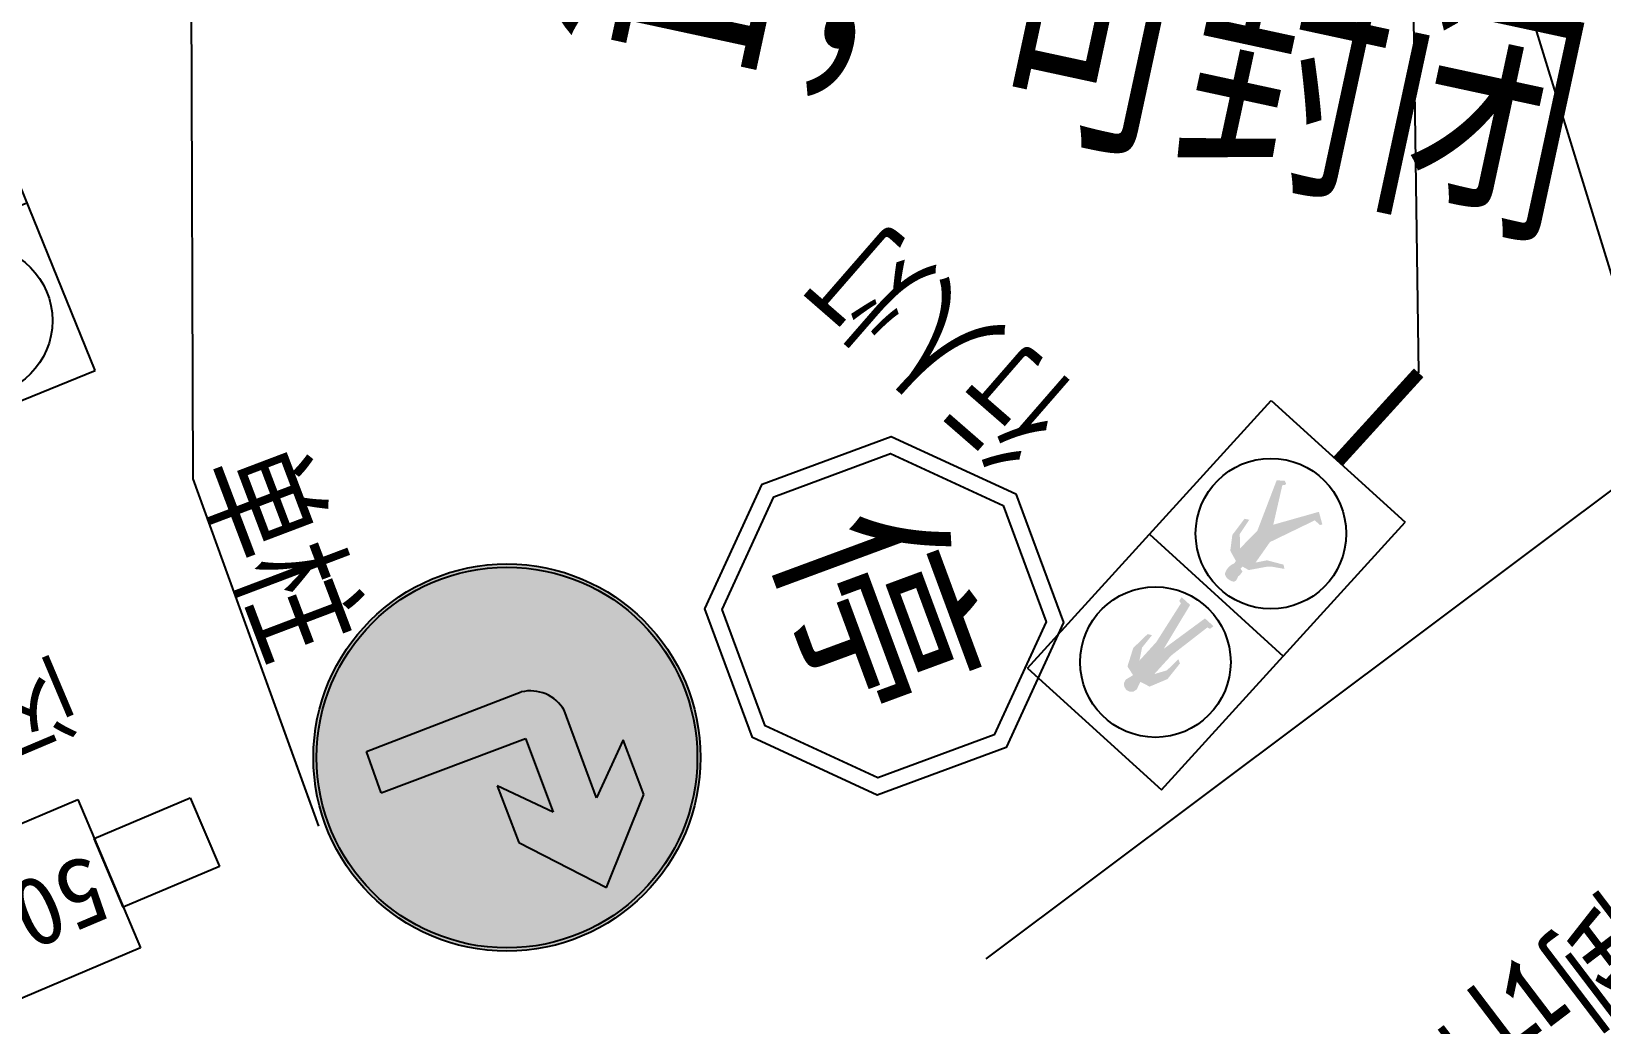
# Model space of a CAD drawing. Header units: millimetres. Extents: x 7233 to 195995, y 19522 to 226352.
# Drawn here: x 10239.53 to 10263.86, y 22359.72 to 22375.11 of the extents above; entities that cross this region are included whole.
import ezdxf

# ---------------------------------------------------------------- set-up
doc = ezdxf.new("R2010")
doc.units = ezdxf.units.MM
doc.linetypes.add('ACAD_ISO10W100', pattern=[18, 12, -3, 0, -3])
for name, color, linetype in [('@-交通信号', 7, 'Continuous'), ('@-交通标志', 7, 'Continuous'), ('@-监控设备', 7, 'Continuous'), ('@-道路名称', 7, 'Continuous'), ('AXIS', 2, 'Continuous')]:
    doc.layers.add(name, color=color, linetype=linetype)
doc.styles.add('HZTXT', font='', dxfattribs={"width": 0.7, "height": 0.2})
doc.styles.add('ST', font='', dxfattribs={"width": 0.8})
doc.styles.add('宋体', font='')
doc.styles.add('黑体', font='simhei.ttf')
doc.styles.get('HZTXT').set_extended_font_data('NSimSun')
doc.styles.get('ST').set_extended_font_data('NSimSun')
doc.styles.get('宋体').set_extended_font_data('SimSun')

# ---------------------------------------------------------------- blocks, each defined once
blk = doc.blocks.new('A$C3CD052C4')
at = {"layer": '@-交通信号'}
h = blk.add_hatch(color=256, dxfattribs=at)
h.paths.add_polyline_path([(0.1983859571773792, 4.356085207038632), (0.3037263108562911, 4.182178008431947), (0.3200045453995699, 3.934058719638415), (0.3810483660345199, 3.966599105235218), (0.4013966001366498, 4.275731142948644), (0.2752394003473455, 4.548255585470542), (0.1207051664969185, 4.589344146314033), (0.1368730835529277, 4.649943680897195), (0.157221317771473, 4.715024181221452), (0.1409426421305398, 4.776036930097689), (0.1002470557141351, 4.8142541802099), (0.04286595714802388, 4.829918102943338), (-0.01451514147629496, 4.814254180208081), (-0.05521072783449199, 4.77603693009587), (-0.07148940341721755, 4.715024181205081), (-0.05114116919867229, 4.649943680909928), (-0.03497325220087077, 4.589344146312214), (-0.1895074860512977, 4.548255585452353), (-0.3156646858988097, 4.275731142926816), (-0.2953164516802644, 3.966599105244313), (-0.2342726311035221, 3.934058719632958), (-0.2179943965602433, 4.182178008441042), (-0.1126540429395391, 4.356085207034994), (-0.1126540428813314, 3.967285207005261), (-0.2342726310889702, 3.267445207033234), (-0.279085850372212, 3.25705659617779), (-0.2912468931463081, 3.189701124136263), (-0.1126540429249872, 3.189685207004004), (0.04286595720623154, 3.967285207021632), (0.1983859571919311, 3.189685207022194), (0.3769788072968367, 3.18970112414172), (0.3648177647555713, 3.257056596183247), (0.3200045454141218, 3.267445207024139), (0.1983859571773792, 3.967285207023451)])
h.paths.add_polyline_path([(-0.06118429476919118, 1.636378291499568), (-0.3482229192304658, 0.9205713478113466), (-0.4579572204529541, 0.9188305799580121), (-0.4771172687906073, 0.8874937784821668), (-0.3065058634529123, 0.7793136970540218), (0.08171556417073589, 1.403055258662789), (0.3901159533270402, 0.8554683633010427), (0.3610900809726445, 0.822830726599932), (0.3647185906738741, 0.7974457475393137), (0.4082571785402251, 0.7793136970467458), (0.506219883376616, 0.8590945566884329), (0.2014475629403023, 1.638771373256532), (0.2159607196663273, 2.019543891745343), (0.3683466593938647, 1.85998217249653), (0.408250562948524, 1.595980882662843), (0.4737198686198099, 1.636111189556686), (0.4445396291994257, 1.94701568977689), (0.3030383364821319, 2.150094438551605), (0.1325111714249942, 2.208116783383957), (0.1252545931201894, 2.251633812893488, 0.2072279350689316), (0.1346140927344095, 2.450030692549262, 0.0711061981058181), (0.1193633821385447, 2.472137523831407, 0.0975891202728249), (0.1034852991870139, 2.48372346323049, 0.0222332267681968), (0.08456203251262195, 2.491531811232562, 0.0407986121601978), (0.07378418094594963, 2.494460636444273, 0.0459787038497324), (0.04555813709157519, 2.49706172911101, 0.0363583218134128), (0.009835170960286632, 2.494460636444273, 0.02830864803348), (-0.00935821476741694, 2.490530535462312, 0.0246906909628924), (-0.03075985630857758, 2.483723463228671, 0.079384576499933), (-0.05583795587881468, 2.469505774046411, 0.1243502617140169), (-0.06706480044522323, 2.454712290782481, 0.0811445592898371), (-0.07183741006883793, 2.435193731856998, 0.0695555518301039), (-0.0704105976910796, 2.411836468469119, 0.0047304574096672), (-0.06829578496399336, 2.401883111553616, 0.0090106909384495), (-0.06704230702598579, 2.39668994594831, 0.057141586892112), (-0.06096273110597394, 2.380969756777631, -0.0682413411958788), (-0.05615765994298272, 2.367678773531225, -0.1243534000053011), (-0.05688904688577168, 2.34781299745373, 0.0894556629479959), (-0.05978576498455368, 2.320536050174269, 0.0148189027599731), (-0.05776430989499204, 2.300840494513977, -0.0224194918720017), (-0.05592311613145284, 2.279750535453786, 0.0428473774026392), (-0.05615765994298272, 2.26976586341334, 0.1828745618122536), (-0.05377668564324267, 2.264489678782411, 0.101618928131842), (-0.04527257199515589, 2.258886470561265, 0.0299215739039949), (-0.001733984012389556, 2.249434136931086), (-0.001733984012389556, 2.204490589996567), (-0.1098946226702537, 2.1785597586113), (-0.1807460487616481, 2.085614511275708), (-0.2914515398006188, 1.939557423202132), (-0.3313056047336431, 1.904149619640521), (-0.5062198836385505, 1.793500335124918), (-0.4530814243044006, 1.753666386819532), (-0.2629672755283536, 1.852729243923022), (-0.2161719821888255, 1.877593834708023), (-0.1098946225974942, 2.021437714965941)])
for p, q in [((-1.402307950018439, 5.60923179994461), (-1.402307949960232, -1.2732925824821e-11)), ((1.402307949902024, 5.609231799970075), (-1.402307950018439, 5.60923179994461)), ((1.402307949902024, 5.609231799970075), (1.402307949960232, 1.2732925824821e-11)), ((1.402307949989336, 2.804615899991404), (-1.402307950047543, 2.804615899995042)), ((1.402307949960232, 1.2732925824821e-11), (-1.402307949960232, -1.2732925824821e-11))]:
    blk.add_line(p, q, dxfattribs=at)
at = {"layer": '@-交通信号', "color": 1}
blk.add_circle((-1.01863406598568e-10, 4.206923849938903), 1.166399999991831, dxfattribs=at)
at = {"layer": '@-交通信号', "color": 3}
blk.add_circle((0.01579213106015231, 1.529717030643951), 1.166399999991831, dxfattribs=at)
blk = doc.blocks.new('A$C4F5065A2')
at = {"layer": '@-交通标志', "color": 1}
for points in [[(57.87978992587887, 197.613970463397), (139.7341770728235, 197.613970463397), (197.6139692942379, 139.7341782419535), (197.6139692942379, 57.8797910950525), (139.7341770728235, -1.1263909983e-06), (57.87978992587887, -1.1263909983e-06), (-2.2955355234e-06, 57.8797910950525), (-2.2955355234e-06, 139.7341782419535)], [(61.80538213893306, 188.1367525022797), (135.8085848597693, 188.1367525022797), (188.1367513331352, 135.8085860288847), (188.1367513331352, 61.80538330810668), (135.8085848597693, 9.477216834711724), (61.80538213893306, 9.477216834711724), (9.477215665567199, 61.80538330810668), (9.477215665567199, 135.8085860288993)]]:
    blk.add_lwpolyline(points, close=True, dxfattribs=at)
at = {"layer": '@-交通标志', "color": 7, "style": '黑体'}
blk.add_text('停', height=87.15147673553517, dxfattribs=at).set_placement((34.42126248020213, 53.70877413780545))
blk = doc.blocks.new('A$C5B26788E')
at = {"layer": '@-交通标志'}
h = blk.add_hatch(color=7, dxfattribs=at)
edge = h.paths.add_edge_path(flags=0)
edge.add_arc((2.999999796855263, 3.000000271405952), 2.949999999991716, 90.84636873261128, 450.8463687326113)
edge = h.paths.add_edge_path(flags=0)
edge.add_arc((2.999999796855263, 3.000000271405952), 2.999999999991576, 90.84636873261128, 450.8463687326113)
h = blk.add_hatch(color=5, dxfattribs=at)
edge = h.paths.add_edge_path(flags=0)
edge.add_arc((2.999999796855263, 3.000000271405952), 2.949999999991716, 90.84636873261128, 450.8463687326113)
h = blk.add_hatch(color=256, dxfattribs=at)
edge = h.paths.add_edge_path()
edge.add_line((2.612671546783531, 4.038649704640193), (3.291072596941376, 3.360147339068135))
edge.add_line((3.291072596941376, 3.360147339068135), (3.27715350408107, 4.302345767066072))
edge.add_line((3.27715350408107, 4.302345767066072), (2.233570009222603, 5.417407731405547))
edge.add_line((2.233570009222603, 5.417407731405547), (1.201065784931416, 4.258376001560464))
edge.add_line((1.201065784931416, 4.258376001560464), (1.214423316283501, 3.354190277668749))
edge.add_line((1.214423316283501, 3.354190277668749), (1.908234947753954, 4.056027012424238))
edge.add_line((1.908234947753954, 4.056027012424238), (1.918730165445595, 2.612627817876273))
edge.add_ellipse((2.511213884863537, 2.718129018754553), major_axis=(-0.4255393412829754, 0.4255393412829755), ratio=0.9999999999552934, start_angle=55.09660470038499, end_angle=128.8823370456881)
edge.add_line((2.447079325400409, 2.119752698175944), (5.018493077426683, 2.173511002076339))
edge.add_line((5.018493077426683, 2.173511002076339), (5.022123559494503, 2.854593070325791))
edge.add_line((5.022123559494503, 2.854593070325791), (2.630685520518455, 2.819264367657524))
edge.add_line((2.630685520518455, 2.819264367657524), (2.612671546783531, 4.038649704640193))
at = {"layer": '@-交通标志', "color": 7}
for p, q in [((2.233570009222603, 5.417407731405547), (1.201065784931416, 4.258376001560464)), ((3.27715350408107, 4.302345767066072), (2.233570009222603, 5.417407731405547)), ((1.201065784931416, 4.258376001560464), (1.214423316283501, 3.354190277668749)), ((3.291072596941376, 3.360147339068135), (3.27715350408107, 4.302345767066072)), ((1.214423316283501, 3.354190277668749), (1.908234947753954, 4.056027012424238)), ((1.908234947753954, 4.056027012424238), (1.918730165445595, 2.612627817876273)), ((2.612671546783531, 4.038649704640193), (3.291072596941376, 3.360147339068135)), ((2.630685520518455, 2.819264367657524), (2.612671546783531, 4.038649704640193)), ((5.022123559494503, 2.854593070325791), (2.630685520518455, 2.819264367657524)), ((5.022123559494503, 2.854593070325791), (5.018493077426683, 2.173511002076339)), ((5.018493077426683, 2.173511002076339), (2.447079325400409, 2.119752698175944))]:
    blk.add_line(p, q, dxfattribs=at)
at = {"layer": '@-交通标志'}
blk.add_circle((2.999999796855263, 3.000000271405952), 2.999999999991576, dxfattribs=at)
at = {"layer": '@-交通标志', "color": 5}
blk.add_circle((2.999999796855263, 3.000000271405952), 2.949999999991716, dxfattribs=at)
at = {"layer": '@-交通标志', "color": 7}
blk.add_ellipse((2.511213884863537, 2.718129018754553), major_axis=(-0.4255393412829754, 0.4255393412829755), ratio=0.9999999999552934, start_param=0.9616171586915021, end_param=2.249421129112319, dxfattribs=at)
blk = doc.blocks.new('A$C2DB36726')
at = {"layer": '@-交通信号', "color": 0}
for p, q in [((0.2707398048805771, 19.10640261614753), (0.9259002011531264, 19.10640261593107)), ((0.2707398048805771, 19.10640261614753), (0.2707398046186427, 18.35591820855552)), ((0.9253979073982918, 19.10640261590197), (0.2712420986790676, 19.10640261612934)), ((0.9253979073982918, 19.10640261590197), (0.2712420986790676, 19.10640261612934)), ((0.2712420986790676, 19.10640261612934), (0.2712420986790676, 19.10640261612934)), ((0.2712420986790676, 19.10640261612934), (0.2712420986790676, 19.10640261612934)), ((0.2712420986790676, 19.10640261612934), (0.2712420986790676, 19.10640261612934)), ((0.9259002011094708, 18.92063621809211), (0.2707398048369214, 18.92063621830857)), ((-0.3209045677649556, 18.30859194169352), (-0.9192245643789648, 18.24877299190848)), ((-0.3209045677649556, 18.30859194169352), (-0.1713245685823495, 18.30859194162804)), ((-0.1713245686114533, 18.32354994156594), (-0.0226563893957064, 18.32354994148591)), ((-0.1713245686114533, 18.32354994156594), (-0.1713245688588358, 17.57564994580025)), ((-0.0969904790108558, 18.32354994152592), (-0.0969904792582384, 17.57564994576023)), ((-0.0226563893957064, 18.32354994148591), (0.5983200027985732, 18.39205774797847)), ((-0.0226563893957064, 18.32354994148591), (-0.0226563896867447, 17.57564994576751)), ((0.5983200027985732, 18.39205774797847), (0.5983200024638791, 17.36515759836948)), ((-0.1713245686696609, 18.187432142342), (-4.513443640476908, 18.15070427520186)), ((-0.9192245643789648, 18.24877299190848), (-0.9192245643935166, 18.18368659783846)), ((-0.919224564480828, 17.97338742789361), (-0.919224564509932, 17.92581245998372)), ((-0.919224564480828, 17.97338742789361), (-0.1713245687133167, 17.97338742760803)), ((-0.919224564509932, 17.92581245998372), (-0.1713245687133167, 17.92581245971087)), ((-4.513443640593323, 17.74367269070717), (-0.1713245688006282, 17.71176774502237)), ((-0.9192245645681396, 17.65042689591973), (-0.9192245645390356, 17.71551328999158)), ((-0.3209045680123381, 17.59060794576908), (-0.9192245645681396, 17.65042689591973)), ((-0.3209045680123381, 17.59060794576908), (-0.171324568829732, 17.59060794569086)), ((-0.1713245688588358, 17.57564994580025), (-0.0226563896867447, 17.57564994576751)), ((0.271242098082439, 17.3651575985059), (-0.0226563896867447, 17.57564994576751)), ((0.271242098082439, 17.3651575985059), (0.5983200024638791, 17.36515759836948)), ((0.7613621964701452, 2.347801022608109), (0.2707397992198821, 2.347801022780913)), ((0.7593641026905971, 2.348681556273731), (0.2737369399110321, 2.348681556437441)), ((0.9229030548449372, 2.3486815562228), (0.2737369399110321, 2.348681556437441)), ((0.0299159998976393, 0.2393280113028595), (0.1809917992650298, 0.907442772973809)), ((0.2707397987396689, 0.907442772957438), (0.1809917992650298, 0.907442772973809)), ((0.574532512924634, 0.9074427728555748), (0.5745325126481476, 0.0897480119783723)), ((0.574532512924634, 0.9074427728555748), (0.6221074808272534, 0.9074427728428418)), ((0.6221074808272534, 0.9074427728428418), (0.6221074806089746, 0.0897480119328975)), ((0.9259001950122184, 0.9074427727409784), (1.015648194545065, 0.9074427726773135)), ((1.166723993461346, 0.2393280109045008), (1.015648194545065, 0.9074427726773135)), ((4.36557e-11, 0.0897480121329864), (1.196639993213466, 0.0897480117782834)), ((4.36557e-11, 0.0897480121329864), (0, 0)), ((0, 0), (1.196639993213466, -4.129106e-10)), ((0.0299159998976393, 0.2393280113028595), (0.0299159998685354, 0.0897480121311674)), ((1.166723993461346, 0.2393280109045008), (1.166723993388586, 0.0897480117801024)), ((1.196639993213466, 0.0897480117782834), (1.196639993213466, -4.129106e-10))]:
    blk.add_line(p, q, dxfattribs=at)
at = {"layer": '@-交通信号', "color": 7}
for p, q in [((0.9259002011531264, 19.10640261593107), (0.9259001947939396, 0.0897480118292151)), ((0.2707398042985005, 17.36551734515706), (0.2707397984631825, 0.0897480120820547))]:
    blk.add_line(p, q, dxfattribs=at)
at = {"layer": '@-交通信号'}
for p, q in [((-12.1218710076937, 18.12840390377459), (-15.8343094830343, 18.11798026906035)), ((-4.513443640476908, 18.15070427520186), (-12.1218710076937, 18.12840390377459)), ((-15.83430948319437, 17.77209954725003), (-12.12187100781011, 17.76304469104434)), ((-12.12187100781011, 17.76304469104434), (-4.513443640593323, 17.74367269070717))]:
    blk.add_line(p, q, dxfattribs=at)
blk.add_lwpolyline([(-15.8343094830343, 18.11798026906035), (-15.83430948319437, 17.77209954725003)], dxfattribs=at)
at = {"layer": '@-交通信号', "color": 7, "const_width": 0.5983199966045227}
blk.add_lwpolyline([(0.9259001963218906, 4.741081008987748), (0.2707398000493413, 4.741081009204208)], dxfattribs=at)
at = {"layer": '@-交通信号', "color": 0, "const_width": 0.5983199966045227}
for points in [[(0.9259001959435408, 3.544441015752454), (0.2707397996564396, 3.544441015970733)], [(0.9259001955069834, 2.347801022577186), (0.270739799234434, 2.347801022793646)], [(0.9259001951286336, 1.151161029341892), (0.2707397988415323, 1.151161029558352)]]:
    blk.add_lwpolyline(points, dxfattribs=at)
at = {"layer": '@-交通信号', "color": 0}
blk.add_solid([(0.0347330058575608, 11.52532118873387), (0.0347330059303204, 11.64498518801702), (0.3937250038725324, 11.58515318823447)], dxfattribs=at)
blk = doc.blocks.new('A$C7B111818')
at = {"layer": '@-监控设备', "linetype": 'ByBlock', "lineweight": 20}
for p, q in [((0.3557280376553535, 16.72901467001065), (0.3510674685239792, 16.07184614287689)), ((0.3557280376553535, 16.72901467001065), (0.9294252246618271, 16.72494607232511)), ((0.9289853870868682, 16.72494919179007), (0.3561678752303123, 16.72901155101135)), ((0.9289853870868682, 16.72494919179007), (0.3561678752303123, 16.72901155101135)), ((0.3561678752303123, 16.72901155101135), (0.3561678752303123, 16.72901155101135)), ((0.3561678752303123, 16.72901155101135), (0.3561678752303123, 16.72901155101135)), ((0.3561678752303123, 16.72901155101135), (0.3561678752303123, 16.72901155101135)), ((0.9294252246618271, 16.72494607232511), (0.8113303035497665, 0.0728387534618378)), ((0.9282715991139412, 16.56227802904323), (0.3545744121074676, 16.56634662672877)), ((-0.691601075232029, 15.98541322723031), (-0.6920052692294121, 15.92841973202303)), ((-0.1673052236437797, 16.03407862316817), (-0.691601075232029, 15.98541322723031)), ((-0.1673052236437797, 16.03407862316817), (-0.0363241359591484, 16.03314971923828)), ((-0.036231242120266, 16.0462478287518), (-0.0408757627010346, 15.3913423656486)), ((-0.036231242120266, 16.0462478287518), (0.0939514040946961, 16.04532458772883)), ((0.0288600772619248, 16.04578620800748), (0.0242155641317368, 15.39088074490428)), ((0.0939514040946961, 16.04532458772883), (0.0893068909645081, 15.39041912462562)), ((0.0939514040946961, 16.04532458772883), (0.6381404921412468, 16.10145776206627)), ((0.6381404921412468, 16.10145776206627), (0.6317633613944054, 15.20224326569587)), ((-10.50204826891422, 15.94958024891093), (-13.7529436647892, 15.96350723179057)), ((-3.83952085673809, 15.92185884201899), (-10.50204826891422, 15.94958024891093)), ((-0.03707654774189, 15.9270550343208), (-3.83952085673809, 15.92185884201899)), ((-13.75509161502123, 15.66063361801207), (-10.50431717932224, 15.62965011643246)), ((-10.50431717932224, 15.62965011643246), (-3.842048555612564, 15.56543791713193)), ((-3.842048555612564, 15.56543791713193), (-0.0400304570794106, 15.51053515961394)), ((-0.6933112442493439, 15.74426934262737), (-0.6936066895723343, 15.70260988734662)), ((-0.6936066895723343, 15.70260988734662), (-0.0387012213468552, 15.69796536955982)), ((-0.6933112442493439, 15.74426934262737), (-0.0384057834744454, 15.73962482484057)), ((-0.6953168511390686, 15.46146600274369), (-0.6949126645922661, 15.51845949795097)), ((-0.171763963997364, 15.40536937816068), (-0.6953168511390686, 15.46146600274369)), ((-0.171763963997364, 15.40536937816068), (-0.0407828688621521, 15.40444047469646)), ((-0.0408757627010346, 15.3913423656486), (0.0893068909645081, 15.39041912462562)), ((0.3453546091914177, 15.20427444484085), (0.0893068909645081, 15.39041912462562)), ((0.344917006790638, 15.20459257997572), (0.237633116543293, 0.0769073511473835)), ((0.3453546091914177, 15.20427444484085), (0.6317633613944054, 15.20224326569587)), ((0.6812737882137299, 2.051145293284207), (0.2516558021306992, 2.054192096926271)), ((0.67952960729599, 2.051928748842328), (0.2542857453227043, 2.054944531992077)), ((0.8227339833974838, 2.050913159269839), (0.2542857453227043, 2.054944531992077)), ((0.0276824608445168, 0.2093839785084128), (0.1641224101185799, 0.7934865802526474)), ((0.242711067199707, 0.7929292381741107), (0.1641224101185799, 0.7934865802526474)), ((0.5087299346923829, 0.7910426612943411), (0.5036519840359688, 0.0750207742676139)), ((0.5087299346923829, 0.7910426612943411), (0.5503893867135048, 0.7907472169026734)), ((0.5503893867135048, 0.7907472169026734), (0.5453114360570908, 0.0747253303416073)), ((0.8164082542061805, 0.788860640488565), (0.8949969112873077, 0.7883032984100283)), ((1.023138768970966, 0.2023243112489581), (0.8949969112873077, 0.7883032984100283)), ((0.0005573406815529, 0.0785886663943529), (0, 0)), ((0, 0), (1.047848738729953, -0.0074312286451459)), ((0.0005573406815529, 0.0785886663943529), (1.048406079411506, 0.0711574382148683)), ((0.0276824608445168, 0.2093839785084128), (0.0267535597085953, 0.0784028857015073)), ((1.023138768970966, 0.2023243112489581), (1.022209860384464, 0.0713432189077139)), ((1.048406079411506, 0.0711574382148683), (1.047848738729953, -0.0074312286451459))]:
    blk.add_line(p, q, dxfattribs=at)
at = {"layer": '@-监控设备', "linetype": 'ByBlock', "lineweight": 20, "flags": 128}
blk.add_lwpolyline([(-13.75509161502123, 15.66063361801207), (-13.7529436647892, 15.96350723179057)], dxfattribs=at)
at = {"layer": '@-监控设备', "linetype": 'ByBlock', "lineweight": 20, "const_width": 0.5239375458090634}
for points in [[(0.8402154445648193, 4.145820981822907), (0.2665182650089264, 4.149889579508453)], [(0.8327842205762863, 3.097972240764647), (0.2590870335698128, 3.102040838450193)], [(0.8253529891371726, 2.050123499240726), (0.2516558021306992, 2.054192096926271)], [(0.8179217651486396, 1.002274758182466), (0.2442245781421661, 1.006343355868011)]]:
    blk.add_lwpolyline(points, dxfattribs=at)
at = {"layer": '@-监控设备', "linetype": 'ByBlock', "lineweight": 20}
blk.add_solid([(0.1019874215126038, 10.09203708684072), (0.1027305424213409, 10.19682196062058), (0.4167136028409005, 10.14220015518367)], dxfattribs=at)
blk = doc.blocks.new('A$C498D7EB7')
at = {"layer": '@-监控设备', "linetype": 'Continuous', "ltscale": 2}
for p, q in [((0.7415846477088053, 5.36149666131314), (0.7415846477088053, 7.184442618558023)), ((0.7415846477088053, 7.184442618558023), (2.042977379082003, 7.184442618558023)), ((2.042977379082003, 7.184442618558023), (2.042977379082003, 5.36149666131314)), ((-1.160660759e-07, 0.0078386471213889), (-1.160660759e-07, 5.36149666131314)), ((-1.160660759e-07, 5.36149666131314), (2.816981893687625, 5.36149666131314)), ((2.042977379082003, 5.36149666131314), (0.7415846477088053, 5.36149666131314)), ((2.816981893687625, 5.36149666131314), (2.816981893687625, 0.0078386471213889)), ((2.816981893687625, 0.0078386471213889), (-1.160660759e-07, 0.0078386471213889))]:
    blk.add_line(p, q, dxfattribs=at)
at = {"layer": '@-监控设备', "style": '黑体'}
blk.add_text('500万C', height=1.199999999254941, rotation=270, dxfattribs=at).set_placement((0.9469450151955244, 5.192262233047586))
blk = doc.blocks.new('A$C553501C0')
at = {"layer": '@-监控设备', "linetype": 'Continuous', "ltscale": 2}
for p, q in [((1.248616775905247, 2.179265553046207), (1.248616775905247, 3.853216994975809)), ((0.4990495725214715, 1.929244220762484), (-0.363217226069537, 3.271895192718147)), ((1.998183979303576, 1.929244220762484), (2.860450777894584, 3.271895192718147)), ((1.998183979303576, 1.929244220762484), (2.76721592870308, 3.126717549779641)), ((0, 0), (0, 0.9306487751564418)), ((2.497233551810495, 0), (2.497233551810495, 0.9306487751564418)), ((0, 0), (2.497233551810495, 0))]:
    blk.add_line(p, q, dxfattribs=at)
for centre, major_axis, ratio, start_param, end_param in [((1.198030600527999, 2.092562685842494), (-1.108430419506384, 1.108430419506384), 0.9999999999054189, 4.005147303581881, 7.088453396431974), ((1.248616775905247, 0.9306487751564418), (0.8829053893494505, 0.8829053893494505), 0.9999999999946532, 5.497787143779464, 8.639379797369259)]:
    blk.add_ellipse(centre, major_axis=major_axis, ratio=ratio, start_param=start_param, end_param=end_param, dxfattribs=at)
at = {"layer": '@-监控设备', "style": '黑体'}
blk.add_text('闪光灯D', height=1.063791053670161, rotation=270, dxfattribs=at).set_placement((3.061033425809, 5.377097261658491))
blk = doc.blocks.new('A$C0EA21B18')
at = {"layer": '@-交通信号', "rotation": 359.9999999084945}
blk.add_blockref('A$C2DB36726', (3.11203766614e-05, 0), dxfattribs=at)
at = {"layer": '@-监控设备', "xscale": 0.886492545279907, "yscale": 0.8864925452708121, "zscale": 0.8864925452717104}
blk.add_blockref('A$C498D7EB7', (-9.165723504833297, 18.17365758760934), dxfattribs=at)
at = {"layer": '@-监控设备'}
for p in [(-14.34991458637523, 18.12111123866634), (-5.473941509466385, 18.14788896445134)]:
    blk.add_blockref('A$C553501C0', p, dxfattribs=at)
at = {"layer": '@-监控设备', "xscale": 1.141956346736566, "yscale": 1.141956346740698, "zscale": 1.141956346739396, "rotation": 0.4063274448761323}
blk.add_blockref('A$C7B111818', (3.62188875442e-05, 0), dxfattribs=at)

msp = doc.modelspace()

# ---------------------------------------------------------------- linework, layer by layer
at = {"layer": '@-交通信号', "linetype": 'Continuous'}
msp.add_line((10255.21084573122, 22399.99006316564), (10264.84771765344, 22368.62272857366), dxfattribs=at)
at = {"layer": '@-交通信号', "linetype": 'Continuous', "lineweight": -3}
msp.add_line((10260.67328759855, 22394.30398724533, -31.0774134396799), (10261.02842782647, 22369.81707549759), dxfattribs=at)
at = {"layer": '@-交通信号'}
msp.add_line((10265.20887461625, 22368.89471827747), (10254.32193252194, 22360.73749174604), dxfattribs=at)
at = {"layer": '@-交通信号', "const_width": 0.2, "flags": 128}
msp.add_lwpolyline([(10259.78056154773, 22368.44588514461), (10261.02842782647, 22369.81707549759)], dxfattribs=at)
at = {"layer": '@-交通标志'}
for p, q in [((10241.94105310432, 22395.96651058407, -30.27763910652948), (10242.03328927381, 22368.17457759217)), ((10242.03328927376, 22368.1745775894), (10243.84769264245, 22363.14783780387))]:
    msp.add_line(p, q, dxfattribs=at)
msp.add_lwpolyline([(10242.03328927381, 22368.17457759217), (10243.97711404138, 22362.78928043948)], dxfattribs=at)
at = {"layer": 'AXIS', "color": 5, "linetype": 'ACAD_ISO10W100', "ltscale": 0.6}
for centre, radius, start in [((10594.25937343062, 22653.14438689586, 3.54891667e-08), 408.9999999999966, 192.6662331165569), ((10594.25937343065, 22653.14438689586, 3.54891667e-08), 409.0000000000257, 199.4804699455849)]:
    msp.add_arc(centre, radius, start, 228.6211008724932, dxfattribs=at)

# ---------------------------------------------------------------- block references
at = {"layer": '@-交通信号'}
for p, rotation in [((10237.10578543531, 22374.52288333499), 202.1271460913396), ((10259.78056154773, 22368.44588514461), 137.6959072189224)]:
    msp.add_blockref('A$C3CD052C4', p, dxfattribs=dict(at, rotation=rotation))
at = {"layer": '@-交通标志', "xscale": 0.02600000002001648, "yscale": 0.02600000002001648, "zscale": 0.02600000002001648, "rotation": 290.2942048667572}
msp.add_blockref('A$C4F5065A2', (10249.44425327703, 22367.57160294226, -394.617), dxfattribs=at)
at = {"layer": '@-交通标志', "rotation": 199.8470644035273}
msp.add_blockref('A$C5B26788E', (10248.70319609807, 22367.69598288629, -394.617), dxfattribs=at)
at = {"layer": '@-监控设备', "rotation": 292.9355843429063}
msp.add_blockref('A$C0EA21B18', (10222.70627569812, 22345.82988186427), dxfattribs=at)

# ---------------------------------------------------------------- texts
at = {"layer": '@-交通信号', "style": '宋体', "width": 0.7}
msp.add_text('行人灯', height=1.499999999999999, rotation=138.9649746765667, dxfattribs=at).set_placement((10255.71519214686, 22369.40017645584))
at = {"layer": '@-交通信号', "insert": (10272.15254195427, 22356.62855249547), "char_height": 1.499999999999998, "width": 16.88039950326527, "attachment_point": 1, "rotation": 217.25597512393745, "style": 'ST'}
msp.add_mtext('信号灯悬臂与所控制的道路中心线直,8.0{\\fArial|b0|i0|c0|p32;m}三组，一组圆盘,一组箭头，倒计时器', dxfattribs=at)
at = {"layer": '@-交通标志', "color": 0, "style": '黑体', "width": 0.8}
msp.add_text('单柱', height=1.5, rotation=290.7553771855646, dxfattribs=at).set_placement((10242.12477412524, 22368.33115849784))
at = {"layer": '@-道路名称', "color": 7, "style": 'HZTXT', "width": 0.75}
msp.add_text('停车场出入口，可封闭', height=3, rotation=347.8205921490734, dxfattribs=at).set_placement((10233.18065691802, 22378.51894365257, 3.40696001e-08))

doc.saveas('drawing.dxf')
